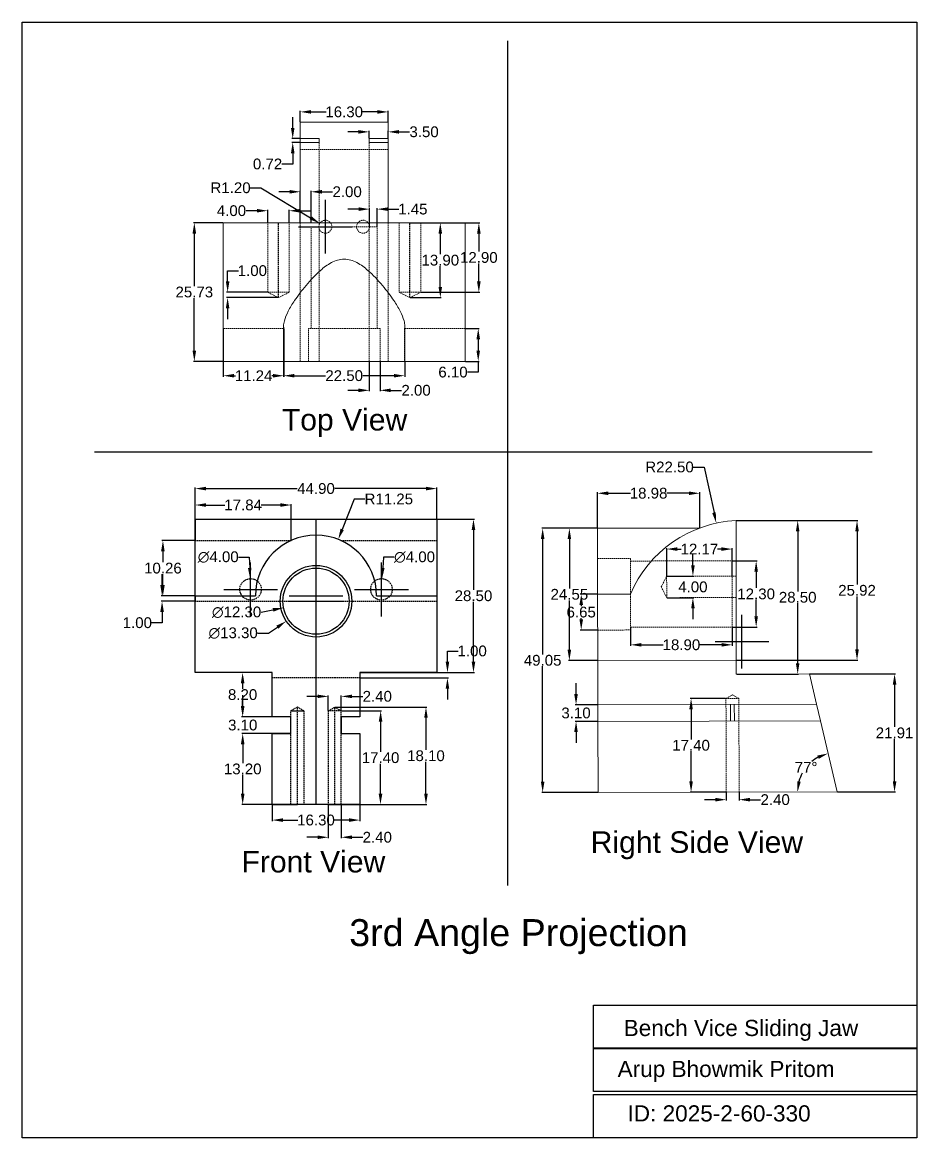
# Model space of a CAD drawing. Header units: inches. Extents: x 30 to 196, y 61 to 268.
import ezdxf

# ---------------------------------------------------------------- set-up
doc = ezdxf.new("R2010")
doc.units = ezdxf.units.IN
doc.header["$MEASUREMENT"] = 0
doc.linetypes.add('DASHED2', pattern=[0.375, 0.25, -0.125])
doc.layers.get('0').update_dxf_attribs({"lineweight": 25})
doc.layers.get('Defpoints').update_dxf_attribs({"lineweight": 25})
doc.layers.add('shade', color=7, linetype='Continuous', lineweight=25, transparency=0.7)
doc.styles.add('Annotative', font='arial.ttf')
doc.dimstyles.new('Medium', dxfattribs={"dimtxt": 2, "dimasz": 2, "dimexe": 0.18, "dimexo": 0.0625, "dimgap": 0.09, "dimtad": 0, "dimtih": 1, "dimtoh": 1, "dimzin": 0, "dimdsep": 46, "dimtxsty": 'Annotative', "dimcen": 5, "dimclrd": 4, "dimclre": 4, "dimclrt": 256, "dimadec": 0, "dimazin": 0, "dimtfac": 1, "dimtofl": 0, "dimtmove": 0, "dimatfit": 3, "dimfxl": 1, "dimtolj": 1, "dimtzin": 0, "dimarcsym": 0})

# ---------------------------------------------------------------- blocks, each defined once
blk = doc.blocks.new('*D3')
at = {"color": 4, "lineweight": -2, "transparency": 16777216}
for p, q in [((76.77, 123.09), (76.77, 120.08)), ((93.07, 123.09), (93.07, 120.08)), ((78.77, 120.26), (81.56, 120.26)), ((91.07, 120.26), (88.29, 120.26))]:
    blk.add_line(p, q, dxfattribs=at)
at = {"color": 4, "transparency": 16777216}
for points in [[(78.77, 120.6), (78.77, 119.93), (76.77, 120.26)], [(91.07, 120.6), (91.07, 119.93), (93.07, 120.26)]]:
    blk.add_solid(points, dxfattribs=at)
at = {"layer": 'Defpoints', "color": 0, "transparency": 16777216}
for p in [(76.77, 123.15), (93.07, 123.15), (93.07, 120.26)]:
    blk.add_point(p, dxfattribs=at)
at = {"transparency": 16777216, "insert": (84.92, 120.26), "char_height": 2, "attachment_point": 5, "style": 'Annotative'}
blk.add_mtext('\\A1;16.30', dxfattribs=at)
blk = doc.blocks.new('*D4')
at = {"color": 4, "lineweight": -2, "transparency": 16777216}
for p, q in [((87.2, 123.09), (87.2, 116.89)), ((89.6, 123.09), (89.6, 116.89)), ((85.2, 117.07), (83.2, 117.07)), ((91.6, 117.07), (93.6, 117.07))]:
    blk.add_line(p, q, dxfattribs=at)
at = {"color": 4, "transparency": 16777216}
for points in [[(85.2, 117.41), (85.2, 116.74), (87.2, 117.07)], [(91.6, 117.41), (91.6, 116.74), (89.6, 117.07)]]:
    blk.add_solid(points, dxfattribs=at)
at = {"layer": 'Defpoints', "color": 0, "transparency": 16777216}
for p in [(87.2, 123.15), (89.6, 123.15), (89.6, 117.07)]:
    blk.add_point(p, dxfattribs=at)
at = {"transparency": 16777216, "insert": (96.3, 117.07), "char_height": 2, "attachment_point": 5, "style": 'Annotative'}
blk.add_mtext('\\A1;2.40', dxfattribs=at)
blk = doc.blocks.new('*D5')
at = {"color": 4, "lineweight": -2, "transparency": 16777216}
for p, q in [((76.71, 136.35), (71.13, 136.35)), ((71.31, 134.35), (71.31, 130.86)), ((71.31, 125.15), (71.31, 128.64)), ((76.71, 123.15), (71.13, 123.15))]:
    blk.add_line(p, q, dxfattribs=at)
at = {"color": 4, "transparency": 16777216}
for points in [[(70.97, 134.35), (71.64, 134.35), (71.31, 136.35)], [(70.97, 125.15), (71.64, 125.15), (71.31, 123.15)]]:
    blk.add_solid(points, dxfattribs=at)
at = {"layer": 'Defpoints', "color": 0, "transparency": 16777216}
for p in [(71.31, 136.35), (76.77, 136.35), (76.77, 123.15)]:
    blk.add_point(p, dxfattribs=at)
at = {"transparency": 16777216, "insert": (71.31, 129.75), "char_height": 2, "attachment_point": 5, "style": 'Annotative'}
blk.add_mtext('\\A1;13.20', dxfattribs=at)
blk = doc.blocks.new('*D6')
at = {"color": 4, "lineweight": -2, "transparency": 16777216}
for p, q in [((71.31, 141.45), (71.31, 143.45)), ((80.21, 139.45), (71.13, 139.45)), ((80.21, 136.35), (71.13, 136.35)), ((71.31, 134.35), (71.31, 132.35))]:
    blk.add_line(p, q, dxfattribs=at)
at = {"color": 4, "transparency": 16777216}
for points in [[(70.97, 141.45), (71.64, 141.45), (71.31, 139.45)], [(70.97, 134.35), (71.64, 134.35), (71.31, 136.35)]]:
    blk.add_solid(points, dxfattribs=at)
at = {"layer": 'Defpoints', "color": 0, "transparency": 16777216}
for p in [(71.31, 139.45), (80.27, 139.45), (80.27, 136.35)]:
    blk.add_point(p, dxfattribs=at)
at = {"transparency": 16777216, "insert": (71.31, 137.9), "char_height": 2, "attachment_point": 5, "style": 'Annotative'}
blk.add_mtext('\\A1;3.10', dxfattribs=at)
blk = doc.blocks.new('*D7')
at = {"color": 4, "lineweight": -2, "transparency": 16777216}
for p, q in [((76.71, 147.65), (71.11, 147.65)), ((71.29, 145.65), (71.29, 144.66)), ((71.29, 141.45), (71.29, 142.44)), ((76.71, 139.45), (71.11, 139.45))]:
    blk.add_line(p, q, dxfattribs=at)
at = {"color": 4, "transparency": 16777216}
for points in [[(70.96, 145.65), (71.63, 145.65), (71.29, 147.65)], [(70.96, 141.45), (71.63, 141.45), (71.29, 139.45)]]:
    blk.add_solid(points, dxfattribs=at)
at = {"layer": 'Defpoints', "color": 0, "transparency": 16777216}
for p in [(71.29, 147.65), (76.77, 147.65), (76.77, 139.45)]:
    blk.add_point(p, dxfattribs=at)
at = {"transparency": 16777216, "insert": (71.29, 143.55), "char_height": 2, "attachment_point": 5, "style": 'Annotative'}
blk.add_mtext('\\A1;8.20', dxfattribs=at)
blk = doc.blocks.new('*D8')
at = {"color": 4, "lineweight": -2, "transparency": 16777216}
for p, q in [((85.2, 143.23), (83.2, 143.23)), ((87.2, 140.62), (87.2, 143.41)), ((89.6, 140.62), (89.6, 143.41)), ((91.6, 143.23), (93.6, 143.23))]:
    blk.add_line(p, q, dxfattribs=at)
at = {"color": 4, "transparency": 16777216}
for points in [[(85.2, 143.56), (85.2, 142.9), (87.2, 143.23)], [(91.6, 143.56), (91.6, 142.9), (89.6, 143.23)]]:
    blk.add_solid(points, dxfattribs=at)
at = {"layer": 'Defpoints', "color": 0, "transparency": 16777216}
for p in [(89.6, 143.23), (87.2, 140.55), (89.6, 140.55)]:
    blk.add_point(p, dxfattribs=at)
at = {"transparency": 16777216, "insert": (96.3, 143.23), "char_height": 2, "attachment_point": 5, "style": 'Annotative'}
blk.add_mtext('\\A1;2.40', dxfattribs=at)
blk = doc.blocks.new('*D9')
at = {"color": 4, "lineweight": -2, "transparency": 16777216}
for p, q in [((89.66, 140.55), (97.1, 140.54)), ((96.92, 138.54), (96.91, 132.95)), ((96.89, 125.14), (96.9, 130.73)), ((89.63, 123.15), (97.07, 123.14))]:
    blk.add_line(p, q, dxfattribs=at)
at = {"color": 4, "transparency": 16777216}
for points in [[(96.58, 138.54), (97.25, 138.54), (96.92, 140.54)], [(96.56, 125.14), (97.23, 125.14), (96.89, 123.14)]]:
    blk.add_solid(points, dxfattribs=at)
at = {"layer": 'Defpoints', "color": 0, "transparency": 16777216}
for p in [(89.6, 140.55), (96.92, 140.54), (89.57, 123.15)]:
    blk.add_point(p, dxfattribs=at)
at = {"transparency": 16777216, "insert": (96.91, 131.84), "char_height": 2, "attachment_point": 5, "style": 'Annotative'}
blk.add_mtext('\\A1;17.40', dxfattribs=at)
blk = doc.blocks.new('*D10')
at = {"color": 4, "lineweight": -2, "transparency": 16777216}
for p, q in [((88.45, 141.25), (105.52, 141.25)), ((105.34, 139.25), (105.34, 133.31)), ((105.34, 125.15), (105.34, 131.09)), ((88.45, 123.15), (105.52, 123.15))]:
    blk.add_line(p, q, dxfattribs=at)
at = {"color": 4, "transparency": 16777216}
for points in [[(105.01, 139.25), (105.67, 139.25), (105.34, 141.25)], [(105.01, 125.15), (105.67, 125.15), (105.34, 123.15)]]:
    blk.add_solid(points, dxfattribs=at)
at = {"layer": 'Defpoints', "color": 0, "transparency": 16777216}
for p in [(88.39, 141.25), (105.34, 141.25), (88.39, 123.15)]:
    blk.add_point(p, dxfattribs=at)
at = {"transparency": 16777216, "insert": (105.34, 132.2), "char_height": 2, "attachment_point": 5, "style": 'Annotative'}
blk.add_mtext('\\A1;18.10', dxfattribs=at)
blk = doc.blocks.new('*D11')
at = {"color": 4, "lineweight": -2, "transparency": 16777216}
for p, q in [((107.43, 176.15), (114.34, 176.15)), ((114.16, 174.15), (114.16, 163.01)), ((114.16, 149.65), (114.16, 160.79)), ((107.43, 147.65), (114.34, 147.65))]:
    blk.add_line(p, q, dxfattribs=at)
at = {"color": 4, "transparency": 16777216}
for points in [[(113.83, 174.15), (114.49, 174.15), (114.16, 176.15)], [(113.83, 149.65), (114.49, 149.65), (114.16, 147.65)]]:
    blk.add_solid(points, dxfattribs=at)
at = {"layer": 'Defpoints', "color": 0, "transparency": 16777216}
for p in [(107.37, 176.15), (114.16, 176.15), (107.37, 147.65)]:
    blk.add_point(p, dxfattribs=at)
at = {"transparency": 16777216, "insert": (114.16, 161.9), "char_height": 2, "attachment_point": 5, "style": 'Annotative'}
blk.add_mtext('\\A1;28.50', dxfattribs=at)
blk = doc.blocks.new('*D12')
at = {"color": 4, "lineweight": -2, "transparency": 16777216}
for p, q in [((109.33, 149.65), (109.33, 151.65)), ((109.33, 151.65), (111.33, 151.65)), ((93.13, 147.65), (109.51, 147.65)), ((93.13, 146.65), (109.51, 146.65)), ((109.33, 144.65), (109.33, 142.65))]:
    blk.add_line(p, q, dxfattribs=at)
at = {"color": 4, "transparency": 16777216}
for points in [[(109, 149.65), (109.66, 149.65), (109.33, 147.65)], [(109, 144.65), (109.66, 144.65), (109.33, 146.65)]]:
    blk.add_solid(points, dxfattribs=at)
at = {"layer": 'Defpoints', "color": 0, "transparency": 16777216}
for p in [(93.07, 147.65), (109.33, 147.65), (93.07, 146.65)]:
    blk.add_point(p, dxfattribs=at)
at = {"transparency": 16777216, "insert": (113.92, 151.65), "char_height": 2, "attachment_point": 5, "style": 'Annotative'}
blk.add_mtext('\\A1;1.00', dxfattribs=at)
blk = doc.blocks.new('*D13')
at = {"color": 4, "lineweight": -2, "transparency": 16777216}
for p, q in [((62.47, 176.22), (62.47, 181.99)), ((64.47, 181.81), (81.42, 181.81)), ((105.37, 181.81), (88.42, 181.81)), ((107.37, 176.22), (107.37, 181.99))]:
    blk.add_line(p, q, dxfattribs=at)
at = {"color": 4, "transparency": 16777216}
for points in [[(64.47, 182.14), (64.47, 181.48), (62.47, 181.81)], [(105.37, 182.14), (105.37, 181.48), (107.37, 181.81)]]:
    blk.add_solid(points, dxfattribs=at)
at = {"layer": 'Defpoints', "color": 0, "transparency": 16777216}
for p in [(107.37, 181.81), (62.47, 176.15), (107.37, 176.15)]:
    blk.add_point(p, dxfattribs=at)
at = {"transparency": 16777216, "insert": (84.92, 181.81), "char_height": 2, "attachment_point": 5, "style": 'Annotative'}
blk.add_mtext('\\A1;44.90', dxfattribs=at)
blk = doc.blocks.new('*D14')
at = {"color": 4, "lineweight": -2, "transparency": 16777216}
for p, q in [((62.47, 172.23), (62.47, 178.94)), ((64.47, 178.76), (68.02, 178.76)), ((78.31, 178.76), (74.76, 178.76)), ((80.31, 172.23), (80.31, 178.94))]:
    blk.add_line(p, q, dxfattribs=at)
at = {"color": 4, "transparency": 16777216}
for points in [[(64.47, 179.09), (64.47, 178.42), (62.47, 178.76)], [(78.31, 179.09), (78.31, 178.42), (80.31, 178.76)]]:
    blk.add_solid(points, dxfattribs=at)
at = {"layer": 'Defpoints', "color": 0, "transparency": 16777216}
for p in [(80.31, 178.76), (62.47, 172.16), (80.31, 172.16)]:
    blk.add_point(p, dxfattribs=at)
at = {"transparency": 16777216, "insert": (71.39, 178.76), "char_height": 2, "attachment_point": 5, "style": 'Annotative'}
blk.add_mtext('\\A1;17.84', dxfattribs=at)
blk = doc.blocks.new('*D15')
at = {"color": 4, "lineweight": -2, "transparency": 16777216}
for p, q in [((62.41, 172.16), (56.31, 172.16)), ((56.49, 170.16), (56.49, 168.14)), ((56.49, 163.9), (56.49, 165.92)), ((62.41, 161.9), (56.31, 161.9))]:
    blk.add_line(p, q, dxfattribs=at)
at = {"color": 4, "transparency": 16777216}
for points in [[(56.15, 170.16), (56.82, 170.16), (56.49, 172.16)], [(56.15, 163.9), (56.82, 163.9), (56.49, 161.9)]]:
    blk.add_solid(points, dxfattribs=at)
at = {"layer": 'Defpoints', "color": 0, "transparency": 16777216}
for p in [(56.49, 172.16), (62.47, 172.16), (62.47, 161.9)]:
    blk.add_point(p, dxfattribs=at)
at = {"transparency": 16777216, "insert": (56.49, 167.03), "char_height": 2, "attachment_point": 5, "style": 'Annotative'}
blk.add_mtext('\\A1;10.26', dxfattribs=at)
blk = doc.blocks.new('*D16')
at = {"color": 4, "lineweight": -2, "transparency": 16777216}
for p, q in [((56.33, 163.9), (56.33, 165.9)), ((62.41, 161.9), (56.15, 161.9)), ((62.41, 160.9), (56.15, 160.9)), ((56.33, 158.9), (56.33, 156.9)), ((56.33, 156.9), (54.33, 156.9))]:
    blk.add_line(p, q, dxfattribs=at)
at = {"color": 4, "transparency": 16777216}
for points in [[(56, 163.9), (56.67, 163.9), (56.33, 161.9)], [(56, 158.9), (56.67, 158.9), (56.33, 160.9)]]:
    blk.add_solid(points, dxfattribs=at)
at = {"layer": 'Defpoints', "color": 0, "transparency": 16777216}
for p in [(62.47, 161.9), (56.33, 160.9), (62.47, 160.9)]:
    blk.add_point(p, dxfattribs=at)
at = {"transparency": 16777216, "insert": (51.74, 156.9), "char_height": 2, "attachment_point": 5, "style": 'Annotative'}
blk.add_mtext('\\A1;1.00', dxfattribs=at)
blk = doc.blocks.new('*D17')
at = {"color": 4, "lineweight": -2, "transparency": 16777216}
for p, q in [((92.01, 179.87), (89.78, 174.23)), ((94.01, 179.87), (92.01, 179.87)), ((84.92, 156.9), (84.92, 166.9)), ((79.92, 161.9), (89.92, 161.9))]:
    blk.add_line(p, q, dxfattribs=at)
at = {"color": 4, "transparency": 16777216}
blk.add_solid([(89.47, 174.35), (90.09, 174.11), (89.05, 172.37)], dxfattribs=at)
at = {"layer": 'Defpoints', "color": 0, "transparency": 16777216}
for p in [(89.05, 172.37), (84.92, 161.9)]:
    blk.add_point(p, dxfattribs=at)
at = {"transparency": 16777216, "insert": (98.44, 179.87), "char_height": 2, "attachment_point": 5, "style": 'Annotative'}
blk.add_mtext('\\A1;R11.25', dxfattribs=at)
blk = doc.blocks.new('*D18')
at = {"color": 4, "lineweight": -2, "transparency": 16777216}
for p, q in [((84.92, 155.9), (84.92, 165.9)), ((79.92, 160.9), (89.92, 160.9)), ((74.72, 158.84), (76.93, 159.29))]:
    blk.add_line(p, q, dxfattribs=at)
at = {"color": 4, "transparency": 16777216}
blk.add_solid([(76.87, 159.62), (77, 158.96), (78.89, 159.68)], dxfattribs=at)
at = {"layer": 'Defpoints', "color": 0, "transparency": 16777216}
for p in [(90.95, 162.12), (78.89, 159.68)]:
    blk.add_point(p, dxfattribs=at)
at = {"transparency": 16777216, "insert": (70.17, 158.84), "char_height": 2, "attachment_point": 5, "style": 'Annotative'}
blk.add_mtext('\\A1;∅12.30', dxfattribs=at)
blk = doc.blocks.new('*D19')
at = {"color": 4, "lineweight": -2, "transparency": 16777216}
for p, q in [((84.92, 155.9), (84.92, 165.9)), ((79.92, 160.9), (89.92, 160.9)), ((76.08, 154.97), (77.74, 156.08)), ((74.08, 154.97), (76.08, 154.97))]:
    blk.add_line(p, q, dxfattribs=at)
at = {"color": 4, "transparency": 16777216}
blk.add_solid([(77.55, 156.36), (77.93, 155.8), (79.4, 157.2)], dxfattribs=at)
at = {"layer": 'Defpoints', "color": 0, "transparency": 16777216}
for p in [(90.44, 164.61), (79.4, 157.2)]:
    blk.add_point(p, dxfattribs=at)
at = {"transparency": 16777216, "insert": (69.53, 154.97), "char_height": 2, "attachment_point": 5, "style": 'Annotative'}
blk.add_mtext('\\A1;∅13.30', dxfattribs=at)
blk = doc.blocks.new('*D20')
at = {"color": 4, "lineweight": -2, "transparency": 16777216}
for p, q in [((97.07, 158.09), (97.07, 168.09)), ((97.44, 169.08), (97.32, 167.08)), ((99.44, 169.08), (97.44, 169.08)), ((92.07, 163.09), (102.07, 163.09))]:
    blk.add_line(p, q, dxfattribs=at)
at = {"color": 4, "transparency": 16777216}
blk.add_solid([(96.99, 167.11), (97.65, 167.06), (97.19, 165.09)], dxfattribs=at)
at = {"layer": 'Defpoints', "color": 0, "transparency": 16777216}
for p in [(97.19, 165.09), (96.94, 161.1)]:
    blk.add_point(p, dxfattribs=at)
at = {"transparency": 16777216, "insert": (103.22, 169.08), "char_height": 2, "attachment_point": 5, "style": 'Annotative'}
blk.add_mtext('\\A1;∅4.00', dxfattribs=at)
blk = doc.blocks.new('*D21')
at = {"color": 4, "lineweight": -2, "transparency": 16777216}
for p, q in [((70.53, 169.09), (72.53, 169.09)), ((72.53, 169.09), (72.61, 167.09)), ((72.78, 158.09), (72.78, 168.09)), ((67.78, 163.09), (77.78, 163.09))]:
    blk.add_line(p, q, dxfattribs=at)
at = {"color": 4, "transparency": 16777216}
blk.add_solid([(72.94, 167.1), (72.28, 167.08), (72.69, 165.09)], dxfattribs=at)
at = {"layer": 'Defpoints', "color": 0, "transparency": 16777216}
for p in [(72.69, 165.09), (72.86, 161.09)]:
    blk.add_point(p, dxfattribs=at)
at = {"transparency": 16777216, "insert": (66.76, 169.09), "char_height": 2, "attachment_point": 5, "style": 'Annotative'}
blk.add_mtext('\\A1;∅4.00', dxfattribs=at)
blk = doc.blocks.new('*D22')
at = {"color": 4, "lineweight": -2, "transparency": 16777216}
for p, q in [((72.69, 237.65), (74.69, 237.65)), ((74.69, 237.65), (83.92, 232.08)), ((86.66, 225.43), (86.66, 235.43)), ((81.66, 230.43), (91.66, 230.43))]:
    blk.add_line(p, q, dxfattribs=at)
at = {"color": 4, "transparency": 16777216}
blk.add_solid([(84.09, 232.37), (83.74, 231.8), (85.63, 231.05)], dxfattribs=at)
at = {"layer": 'Defpoints', "color": 0, "transparency": 16777216}
for p in [(85.63, 231.05), (86.66, 230.43)]:
    blk.add_point(p, dxfattribs=at)
at = {"transparency": 16777216, "insert": (69.05, 237.65), "char_height": 2, "attachment_point": 5, "style": 'Annotative'}
blk.add_mtext('\\A1;R1.20', dxfattribs=at)
blk = doc.blocks.new('*D25')
at = {"color": 4, "lineweight": -2, "transparency": 16777216}
for p, q in [((137.19, 174.51), (137.19, 181.12)), ((139.19, 180.94), (143.31, 180.94)), ((154.17, 180.94), (150.05, 180.94)), ((156.17, 174.54), (156.17, 181.12))]:
    blk.add_line(p, q, dxfattribs=at)
at = {"color": 4, "transparency": 16777216}
for points in [[(139.19, 181.27), (139.19, 180.6), (137.19, 180.94)], [(154.17, 181.27), (154.17, 180.6), (156.17, 180.94)]]:
    blk.add_solid(points, dxfattribs=at)
at = {"layer": 'Defpoints', "color": 0, "transparency": 16777216}
for p in [(156.17, 180.94), (137.19, 174.44), (156.17, 174.48)]:
    blk.add_point(p, dxfattribs=at)
at = {"transparency": 16777216, "insert": (146.68, 180.94), "char_height": 2, "attachment_point": 5, "style": 'Annotative'}
blk.add_mtext('\\A1;18.98', dxfattribs=at)
blk = doc.blocks.new('*D26')
at = {"color": 4, "lineweight": -2, "transparency": 16777216}
for p, q in [((162.98, 175.87), (174.55, 175.87)), ((174.37, 173.87), (174.37, 162.73)), ((174.37, 149.37), (174.37, 160.51)), ((163.04, 147.37), (174.55, 147.37))]:
    blk.add_line(p, q, dxfattribs=at)
at = {"color": 4, "transparency": 16777216}
for points in [[(174.04, 173.87), (174.7, 173.87), (174.37, 175.87)], [(174.04, 149.37), (174.7, 149.37), (174.37, 147.37)]]:
    blk.add_solid(points, dxfattribs=at)
at = {"layer": 'Defpoints', "color": 0, "transparency": 16777216}
for p in [(162.92, 175.87), (162.97, 147.37), (174.37, 147.37)]:
    blk.add_point(p, dxfattribs=at)
at = {"transparency": 16777216, "insert": (174.37, 161.62), "char_height": 2, "attachment_point": 5, "style": 'Annotative'}
blk.add_mtext('\\A1;28.50', dxfattribs=at)
blk = doc.blocks.new('*D27')
at = {"color": 4, "lineweight": -2, "transparency": 16777216}
for p, q in [((162.98, 175.87), (185.57, 175.87)), ((185.39, 173.87), (185.39, 164.02)), ((185.39, 151.94), (185.39, 161.8)), ((163.03, 149.94), (185.57, 149.94))]:
    blk.add_line(p, q, dxfattribs=at)
at = {"color": 4, "transparency": 16777216}
for points in [[(185.06, 173.87), (185.72, 173.87), (185.39, 175.87)], [(185.06, 151.94), (185.72, 151.94), (185.39, 149.94)]]:
    blk.add_solid(points, dxfattribs=at)
at = {"layer": 'Defpoints', "color": 0, "transparency": 16777216}
for p in [(162.92, 175.87), (185.39, 175.87), (162.97, 149.94)]:
    blk.add_point(p, dxfattribs=at)
at = {"transparency": 16777216, "insert": (185.39, 162.91), "char_height": 2, "attachment_point": 5, "style": 'Annotative'}
blk.add_mtext('\\A1;25.92', dxfattribs=at)
blk = doc.blocks.new('*D28')
at = {"color": 4, "lineweight": -2, "transparency": 16777216}
for p, q in [((176.65, 147.4), (192.54, 147.4)), ((192.36, 145.4), (192.36, 137.55)), ((192.36, 127.48), (192.36, 135.33)), ((181.75, 125.48), (192.54, 125.48))]:
    blk.add_line(p, q, dxfattribs=at)
at = {"color": 4, "transparency": 16777216}
for points in [[(192.03, 145.4), (192.7, 145.4), (192.36, 147.4)], [(192.03, 127.48), (192.7, 127.48), (192.36, 125.48)]]:
    blk.add_solid(points, dxfattribs=at)
at = {"layer": 'Defpoints', "color": 0, "transparency": 16777216}
for p in [(176.58, 147.4), (181.69, 125.48), (192.36, 125.48)]:
    blk.add_point(p, dxfattribs=at)
at = {"transparency": 16777216, "insert": (192.36, 136.44), "char_height": 2, "attachment_point": 5, "style": 'Annotative'}
blk.add_mtext('\\A1;21.91', dxfattribs=at)
blk = doc.blocks.new('*D29')
at = {"color": 4, "lineweight": -2, "transparency": 16777216}
for p, q in [((137.13, 174.44), (126.83, 174.44)), ((127.01, 172.44), (127.01, 151.03)), ((127.01, 127.39), (127.01, 148.81)), ((137.23, 125.39), (126.83, 125.39))]:
    blk.add_line(p, q, dxfattribs=at)
at = {"color": 4, "transparency": 16777216}
for points in [[(126.68, 172.44), (127.34, 172.44), (127.01, 174.44)], [(126.68, 127.39), (127.34, 127.39), (127.01, 125.39)]]:
    blk.add_solid(points, dxfattribs=at)
at = {"layer": 'Defpoints', "color": 0, "transparency": 16777216}
for p in [(137.19, 174.44), (127.01, 125.39), (137.29, 125.39)]:
    blk.add_point(p, dxfattribs=at)
at = {"transparency": 16777216, "insert": (127.01, 149.92), "char_height": 2, "attachment_point": 5, "style": 'Annotative'}
blk.add_mtext('\\A1;49.05', dxfattribs=at)
blk = doc.blocks.new('*D30')
at = {"color": 4, "lineweight": -2, "transparency": 16777216}
for p, q in [((133.21, 143.69), (133.21, 145.69)), ((137.19, 141.69), (133.03, 141.69)), ((137.2, 138.59), (133.03, 138.59)), ((133.21, 136.59), (133.21, 134.59))]:
    blk.add_line(p, q, dxfattribs=at)
at = {"color": 4, "transparency": 16777216}
for points in [[(132.87, 143.69), (133.54, 143.69), (133.21, 141.69)], [(132.87, 136.59), (133.54, 136.59), (133.21, 138.59)]]:
    blk.add_solid(points, dxfattribs=at)
at = {"layer": 'Defpoints', "color": 0, "transparency": 16777216}
for p in [(137.26, 141.69), (133.21, 138.59), (137.26, 138.59)]:
    blk.add_point(p, dxfattribs=at)
at = {"transparency": 16777216, "insert": (133.21, 140.14), "char_height": 2, "attachment_point": 5, "style": 'Annotative'}
blk.add_mtext('\\A1;3.10', dxfattribs=at)
blk = doc.blocks.new('*D31')
at = {"color": 4, "lineweight": -2, "transparency": 16777216}
for p, q in [((137.13, 174.44), (131.79, 174.44)), ((131.97, 172.44), (131.97, 163.28)), ((131.97, 151.89), (131.97, 161.06)), ((137.18, 149.89), (131.79, 149.89))]:
    blk.add_line(p, q, dxfattribs=at)
at = {"color": 4, "transparency": 16777216}
for points in [[(131.64, 172.44), (132.3, 172.44), (131.97, 174.44)], [(131.64, 151.89), (132.3, 151.89), (131.97, 149.89)]]:
    blk.add_solid(points, dxfattribs=at)
at = {"layer": 'Defpoints', "color": 0, "transparency": 16777216}
for p in [(131.97, 174.44), (137.19, 174.44), (137.24, 149.89)]:
    blk.add_point(p, dxfattribs=at)
at = {"transparency": 16777216, "insert": (131.97, 162.17), "char_height": 2, "attachment_point": 5, "style": 'Annotative'}
blk.add_mtext('\\A1;24.55', dxfattribs=at)
blk = doc.blocks.new('*D32')
at = {"color": 4, "lineweight": -2, "transparency": 16777216}
for p, q in [((137.15, 162.19), (133.99, 162.19)), ((134.17, 160.19), (134.17, 159.98)), ((134.17, 157.54), (134.17, 157.76)), ((137.17, 155.54), (133.99, 155.54))]:
    blk.add_line(p, q, dxfattribs=at)
at = {"color": 4, "transparency": 16777216}
for points in [[(133.84, 160.19), (134.51, 160.19), (134.17, 162.19)], [(133.84, 157.54), (134.51, 157.54), (134.17, 155.54)]]:
    blk.add_solid(points, dxfattribs=at)
at = {"layer": 'Defpoints', "color": 0, "transparency": 16777216}
for p in [(137.22, 162.19), (134.17, 155.54), (137.23, 155.54)]:
    blk.add_point(p, dxfattribs=at)
at = {"transparency": 16777216, "insert": (134.17, 158.87), "char_height": 2, "attachment_point": 5, "style": 'Annotative'}
blk.add_mtext('\\A1;6.65', dxfattribs=at)
blk = doc.blocks.new('*D33')
at = {"color": 4, "lineweight": -2, "transparency": 16777216}
for p, q in [((162.27, 168.39), (166.84, 168.39)), ((166.66, 166.39), (166.66, 163.36)), ((166.66, 158.09), (166.66, 161.13)), ((162.29, 156.09), (166.84, 156.09))]:
    blk.add_line(p, q, dxfattribs=at)
at = {"color": 4, "transparency": 16777216}
for points in [[(166.33, 166.39), (166.99, 166.39), (166.66, 168.39)], [(166.33, 158.09), (166.99, 158.09), (166.66, 156.09)]]:
    blk.add_solid(points, dxfattribs=at)
at = {"layer": 'Defpoints', "color": 0, "transparency": 16777216}
for p in [(162.2, 168.39), (162.23, 156.09), (166.66, 156.09)]:
    blk.add_point(p, dxfattribs=at)
at = {"transparency": 16777216, "insert": (166.66, 162.24), "char_height": 2, "attachment_point": 5, "style": 'Annotative'}
blk.add_mtext('\\A1;12.30', dxfattribs=at)
blk = doc.blocks.new('*D34')
at = {"color": 4, "lineweight": -2, "transparency": 16777216}
for p, q in [((154.91, 167.55), (154.91, 169.55)), ((150.1, 165.55), (155.09, 165.55)), ((150.11, 161.55), (155.09, 161.55)), ((154.91, 159.55), (154.91, 157.55))]:
    blk.add_line(p, q, dxfattribs=at)
at = {"color": 4, "transparency": 16777216}
for points in [[(154.58, 167.55), (155.25, 167.55), (154.91, 165.55)], [(154.58, 159.55), (155.25, 159.55), (154.91, 161.55)]]:
    blk.add_solid(points, dxfattribs=at)
at = {"layer": 'Defpoints', "color": 0, "transparency": 16777216}
for p in [(150.04, 165.55), (150.05, 161.55), (154.91, 161.55)]:
    blk.add_point(p, dxfattribs=at)
at = {"transparency": 16777216, "insert": (154.91, 163.55), "char_height": 2, "attachment_point": 5, "style": 'Annotative'}
blk.add_mtext('\\A1;4.00', dxfattribs=at)
blk = doc.blocks.new('*D35')
at = {"color": 4, "lineweight": -2, "transparency": 16777216}
for p, q in [((150.04, 165.61), (150.04, 170.76)), ((152.04, 170.58), (152.75, 170.58)), ((160.21, 170.58), (159.49, 170.58)), ((162.21, 165.64), (162.21, 170.76))]:
    blk.add_line(p, q, dxfattribs=at)
at = {"color": 4, "transparency": 16777216}
for points in [[(152.04, 170.91), (152.04, 170.24), (150.04, 170.58)], [(160.21, 170.91), (160.21, 170.24), (162.21, 170.58)]]:
    blk.add_solid(points, dxfattribs=at)
at = {"layer": 'Defpoints', "color": 0, "transparency": 16777216}
for p in [(162.21, 170.58), (150.04, 165.55), (162.21, 165.58)]:
    blk.add_point(p, dxfattribs=at)
at = {"transparency": 16777216, "insert": (156.12, 170.58), "char_height": 2, "attachment_point": 5, "style": 'Annotative'}
blk.add_mtext('\\A1;12.17', dxfattribs=at)
blk = doc.blocks.new('*D36')
at = {"color": 4, "lineweight": -2, "transparency": 16777216}
for p, q in [((143.33, 155.99), (143.33, 152.62)), ((162.23, 156.03), (162.23, 152.62)), ((145.33, 152.8), (149.41, 152.8)), ((160.23, 152.8), (156.14, 152.8))]:
    blk.add_line(p, q, dxfattribs=at)
at = {"color": 4, "transparency": 16777216}
for points in [[(145.33, 153.13), (145.33, 152.47), (143.33, 152.8)], [(160.23, 153.13), (160.23, 152.47), (162.23, 152.8)]]:
    blk.add_solid(points, dxfattribs=at)
at = {"layer": 'Defpoints', "color": 0, "transparency": 16777216}
for p in [(143.33, 156.06), (162.23, 156.09), (162.23, 152.8)]:
    blk.add_point(p, dxfattribs=at)
at = {"transparency": 16777216, "insert": (152.78, 152.8), "char_height": 2, "attachment_point": 5, "style": 'Annotative'}
blk.add_mtext('\\A1;18.90', dxfattribs=at)
blk = doc.blocks.new('*D37')
at = {"color": 4, "lineweight": -2, "transparency": 16777216}
for p, q in [((161.09, 125.38), (161.09, 123.87)), ((163.49, 125.38), (163.49, 123.87)), ((159.09, 124.05), (157.09, 124.05)), ((165.49, 124.05), (167.49, 124.05))]:
    blk.add_line(p, q, dxfattribs=at)
at = {"color": 4, "transparency": 16777216}
for points in [[(159.09, 124.39), (159.09, 123.72), (161.09, 124.05)], [(165.49, 124.39), (165.49, 123.72), (163.49, 124.05)]]:
    blk.add_solid(points, dxfattribs=at)
at = {"layer": 'Defpoints', "color": 0, "transparency": 16777216}
for p in [(161.09, 125.44), (163.49, 125.45), (163.49, 124.05)]:
    blk.add_point(p, dxfattribs=at)
at = {"transparency": 16777216, "insert": (170.19, 124.05), "char_height": 2, "attachment_point": 5, "style": 'Annotative'}
blk.add_mtext('\\A1;2.40', dxfattribs=at)
blk = doc.blocks.new('*D38')
at = {"color": 4, "lineweight": -2, "transparency": 16777216}
for p, q in [((160.99, 142.84), (154.39, 142.84)), ((154.57, 140.84), (154.57, 135.25)), ((154.57, 127.44), (154.57, 133.03)), ((161.03, 125.44), (154.39, 125.44))]:
    blk.add_line(p, q, dxfattribs=at)
at = {"color": 4, "transparency": 16777216}
for points in [[(154.24, 140.84), (154.9, 140.84), (154.57, 142.84)], [(154.24, 127.44), (154.9, 127.44), (154.57, 125.44)]]:
    blk.add_solid(points, dxfattribs=at)
at = {"layer": 'Defpoints', "color": 0, "transparency": 16777216}
for p in [(161.05, 142.84), (154.57, 125.44), (161.09, 125.44)]:
    blk.add_point(p, dxfattribs=at)
at = {"transparency": 16777216, "insert": (154.57, 134.14), "char_height": 2, "attachment_point": 5, "style": 'Annotative'}
blk.add_mtext('\\A1;17.40', dxfattribs=at)
blk = doc.blocks.new('*D39')
at = {"color": 4, "lineweight": -2, "transparency": 16777216}
for start, end in [(118.7513, 129.7159), (151.7921, 164.478)]:
    blk.add_arc((181.69, 125.48), 7.35, start, end, dxfattribs=at)
at = {"color": 4, "transparency": 16777216}
for points in [[(178.03, 132.24), (178.27, 131.62), (180.02, 132.64)], [(174.94, 127.4), (174.28, 127.49), (174.34, 125.47)]]:
    blk.add_solid(points, dxfattribs=at)
at = {"layer": 'Defpoints', "color": 0, "transparency": 16777216}
for p in [(178.62, 138.68), (177.08, 131.21), (137.29, 125.39), (181.69, 125.48), (181.69, 125.48)]:
    blk.add_point(p, dxfattribs=at)
at = {"transparency": 16777216, "insert": (175.93, 130.05), "char_height": 2, "attachment_point": 5, "style": 'Annotative'}
blk.add_mtext('\\A1;77°', dxfattribs=at)
blk = doc.blocks.new('*D40')
at = {"color": 4, "lineweight": -2, "transparency": 16777216}
for p, q in [((154.99, 185.81), (156.99, 185.81)), ((156.99, 185.81), (158.83, 177.34)), ((164.02, 148.4), (164.02, 158.4)), ((159.02, 153.4), (169.02, 153.4))]:
    blk.add_line(p, q, dxfattribs=at)
at = {"color": 4, "transparency": 16777216}
blk.add_solid([(159.15, 177.41), (158.5, 177.27), (159.25, 175.38)], dxfattribs=at)
at = {"layer": 'Defpoints', "color": 0, "transparency": 16777216}
for p in [(159.25, 175.38), (164.02, 153.4)]:
    blk.add_point(p, dxfattribs=at)
at = {"transparency": 16777216, "insert": (150.57, 185.81), "char_height": 2, "attachment_point": 5, "style": 'Annotative'}
blk.add_mtext('\\A1;R22.50', dxfattribs=at)

msp = doc.modelspace()

# ---------------------------------------------------------------- linework, layer by layer
for p, q in [((120.565, 108.139), (120.565, 264.914)), ((43.776, 188.613), (188.206, 188.613)), ((62.472, 176.153), (107.372, 176.153)), ((62.472, 147.653), (62.472, 176.153)), ((107.372, 176.153), (107.372, 147.653)), ((62.472, 161.903), (73.672, 161.903)), ((96.172, 161.903), (107.372, 161.903)), ((76.772, 147.653), (62.472, 147.653)), ((76.772, 139.453), (76.772, 147.653)), ((107.372, 147.653), (93.072, 147.653)), ((93.072, 147.653), (93.072, 139.453)), ((80.272, 139.453), (76.772, 139.453)), ((80.272, 136.353), (80.272, 139.453)), ((93.072, 139.453), (89.572, 139.453)), ((89.572, 139.453), (89.572, 136.353)), ((76.772, 123.153), (76.772, 136.353)), ((76.772, 136.353), (80.272, 136.353)), ((89.572, 136.353), (93.072, 136.353)), ((93.072, 136.353), (93.072, 123.153)), ((93.072, 123.153), (76.772, 123.153))]:
    msp.add_line(p, q)
at = {"color": 4}
for p, q in [((80.597, 248.782), (80.597, 250.782)), ((82.005, 249.892), (82.005, 251.923)), ((84.005, 251.743), (86.788, 251.743)), ((96.305, 251.743), (93.522, 251.743)), ((98.305, 249.892), (98.305, 251.923)), ((81.943, 246.782), (80.417, 246.782)), ((92.805, 248.04), (90.805, 248.04)), ((94.805, 246.845), (94.805, 248.22)), ((98.305, 246.845), (98.305, 248.22)), ((100.305, 248.04), (102.305, 248.04)), ((81.943, 246.067), (80.417, 246.067)), ((80.597, 244.067), (80.597, 242.067)), ((80.597, 242.067), (78.597, 242.067)), ((80.005, 236.915), (78.005, 236.915)), ((82.005, 231.221), (82.005, 237.095)), ((84.005, 231.221), (84.005, 237.095)), ((86.005, 236.915), (88.005, 236.915)), ((73.945, 233.395), (71.945, 233.395)), ((75.945, 231.221), (75.945, 233.575)), ((79.945, 231.221), (79.945, 233.575)), ((81.945, 233.395), (83.945, 233.395)), ((92.855, 233.69), (90.855, 233.69)), ((94.855, 230.492), (94.855, 233.87)), ((96.305, 230.492), (96.305, 233.87)), ((98.305, 233.69), (100.305, 233.69)), ((67.643, 231.158), (62.144, 231.158)), ((102.428, 231.158), (108.184, 231.158)), ((104.428, 231.158), (115.34, 231.158)), ((62.324, 229.158), (62.324, 219.406)), ((108.004, 229.158), (108.004, 225.32)), ((115.16, 229.158), (115.16, 225.82)), ((68.509, 220.258), (68.509, 222.258)), ((68.509, 222.258), (70.509, 222.258)), ((108.004, 219.258), (108.004, 223.097)), ((115.16, 220.258), (115.16, 223.597)), ((75.883, 218.258), (68.329, 218.258)), ((104.428, 218.258), (115.34, 218.258)), ((62.324, 207.43), (62.324, 217.182)), ((77.883, 217.258), (68.329, 217.258)), ((102.428, 217.258), (108.184, 217.258)), ((68.509, 215.258), (68.509, 213.258)), ((67.705, 211.467), (67.705, 202.58)), ((78.95, 211.467), (78.95, 202.58)), ((112.668, 211.53), (115.225, 211.53)), ((115.045, 209.53), (115.045, 207.43)), ((67.643, 205.43), (62.144, 205.43)), ((78.905, 205.367), (78.905, 202.584)), ((94.805, 205.367), (94.805, 199.869)), ((96.805, 205.367), (96.805, 199.869)), ((101.405, 205.367), (101.405, 202.584)), ((112.668, 205.43), (115.225, 205.43)), ((115.045, 205.43), (115.045, 203.43)), ((115.045, 203.43), (113.045, 203.43)), ((69.705, 202.76), (69.961, 202.76)), ((76.95, 202.76), (76.694, 202.76)), ((80.905, 202.764), (86.677, 202.764)), ((99.405, 202.764), (93.633, 202.764)), ((92.805, 200.049), (90.805, 200.049)), ((98.805, 200.049), (100.805, 200.049))]:
    msp.add_line(p, q, dxfattribs=at)
at = {"color": 0, "linetype": 'Continuous', "lineweight": 0}
for p, q in [((82.005, 249.83), (82.005, 246.782)), ((98.305, 249.83), (82.005, 249.83)), ((98.305, 246.782), (98.305, 249.83)), ((82.005, 246.782), (85.505, 246.782)), ((82.005, 246.067), (82.005, 246.782)), ((85.505, 246.782), (85.505, 246.067)), ((94.805, 246.067), (94.805, 246.782)), ((94.805, 246.782), (98.305, 246.782)), ((98.305, 246.067), (98.305, 246.782)), ((85.505, 246.067), (82.005, 246.067)), ((82.005, 246.067), (82.005, 244.768)), ((82.005, 244.768), (82.005, 231.158)), ((98.305, 246.067), (94.805, 246.067)), ((98.305, 244.768), (98.305, 246.067)), ((98.305, 231.158), (98.305, 244.768)), ((112.605, 231.158), (67.705, 231.158)), ((67.705, 231.158), (67.705, 211.53)), ((112.605, 211.53), (112.605, 231.158)), ((67.705, 205.43), (67.705, 211.53)), ((78.905, 205.43), (78.905, 211.987)), ((101.405, 205.43), (101.405, 211.987)), ((112.605, 211.53), (112.605, 205.43)), ((78.905, 205.43), (67.705, 205.43)), ((78.905, 205.43), (101.405, 205.43)), ((112.605, 205.43), (101.405, 205.43)), ((137.191, 174.443), (156.169, 174.481)), ((137.191, 174.443), (137.215, 162.193)), ((162.969, 149.945), (162.917, 175.868)), ((143.315, 162.206), (137.215, 162.193)), ((137.215, 162.193), (137.24, 149.893)), ((137.24, 149.893), (162.969, 149.945)), ((137.256, 141.693), (137.24, 149.893)), ((162.969, 149.945), (162.974, 147.368)), ((162.974, 147.368), (176.584, 147.395)), ((176.584, 147.395), (177.893, 141.775)), ((137.256, 141.693), (177.893, 141.775)), ((137.263, 138.593), (137.256, 141.693)), ((161.92, 138.643), (161.914, 141.743)), ((162.599, 141.744), (162.605, 138.644)), ((177.893, 141.775), (178.615, 138.676)), ((137.263, 138.593), (178.615, 138.676)), ((137.289, 125.393), (137.263, 138.593)), ((178.615, 138.676), (181.689, 125.482)), ((181.689, 125.482), (137.289, 125.393))]:
    msp.add_line(p, q, dxfattribs=at)
at = {"linetype": 'DASHED2', "lineweight": 0}
for p, q in [((78.905, 211.53), (67.705, 211.53)), ((78.95, 211.53), (78.905, 211.53)), ((78.95, 205.43), (78.95, 211.53)), ((101.361, 211.53), (101.361, 205.43)), ((101.405, 211.53), (101.361, 211.53)), ((112.605, 211.53), (101.405, 211.53))]:
    msp.add_line(p, q, dxfattribs=at)
for points in [[(30.379, 268.378), (196.47, 268.378), (196.47, 61.296), (30.379, 61.296)], [(196.47, 77.91), (136.47, 77.91), (136.47, 85.91), (196.47, 85.91)], [(196.47, 69.858), (136.47, 69.858), (136.47, 77.858), (196.47, 77.858)], [(196.47, 61.296), (136.47, 61.296), (136.47, 69.296), (196.47, 69.296)]]:
    msp.add_lwpolyline(points, close=True)
for radius in [6.65, 6.15]:
    msp.add_circle((84.922, 160.903), radius)
at = {"color": 0, "linetype": 'Continuous', "lineweight": 0}
msp.add_arc((164.019, 153.395), 22.5, 92.80732, 156.9475, dxfattribs=at)
msp.add_arc((84.922, 161.903), 11.25, 0, 180)
msp.add_open_spline([(78.905, 211.987), (78.905, 212.282), (78.954, 212.606), (79.19, 213.497), (79.44, 214.101), (80.093, 215.375), (80.496, 216.044), (81.226, 217.141), (81.551, 217.602), (82.264, 218.553), (82.652, 219.043), (83.475, 220.023), (83.911, 220.513), (84.815, 221.455), (85.283, 221.907), (86.053, 222.575), (86.372, 222.834), (87.049, 223.324), (87.407, 223.555), (88.154, 223.953), (88.543, 224.118), (89.34, 224.346), (89.747, 224.408), (90.563, 224.408), (90.971, 224.346), (91.768, 224.118), (92.157, 223.953), (92.903, 223.555), (93.262, 223.324), (93.938, 222.834), (94.257, 222.575), (95.028, 221.907), (95.496, 221.455), (96.399, 220.513), (96.835, 220.023), (97.658, 219.043), (98.046, 218.553), (98.759, 217.602), (99.084, 217.141), (99.814, 216.044), (100.217, 215.375), (100.87, 214.101), (101.12, 213.497), (101.356, 212.606), (101.405, 212.282), (101.405, 211.987)], degree=3, knots=[4.1400282, 4.1400282, 4.1400282, 4.1400282, 6.0983893, 6.0983893, 9.147584, 9.147584, 12.1967786, 12.1967786, 14.1873953, 14.1873953, 16.178012, 16.178012, 18.1686288, 18.1686288, 20.1592455, 20.1592455, 21.3824486, 21.3824486, 22.6056517, 22.6056517, 23.8288548, 23.8288548, 25.0520579, 25.0520579, 26.275261, 26.275261, 27.4984641, 27.4984641, 28.7216672, 28.7216672, 29.9448703, 29.9448703, 31.9354871, 31.9354871, 33.9261038, 33.9261038, 35.9167205, 35.9167205, 37.9073372, 37.9073372, 40.9565319, 40.9565319, 44.0057265, 44.0057265, 45.9640876, 45.9640876, 45.9640876, 45.9640876], dxfattribs=at)
at = {"linetype": 'DASHED2', "lineweight": 0}
for points in [[(78.95, 211.53), (78.92, 211.673), (78.905, 211.826), (78.905, 211.987)], [(101.405, 211.987), (101.405, 211.826), (101.39, 211.673), (101.361, 211.53)]]:
    msp.add_open_spline(points, degree=3, dxfattribs=at)
at = {"color": 4}
for points in [[(84.005, 252.076), (84.005, 251.41), (82.005, 251.743)], [(96.305, 252.076), (96.305, 251.41), (98.305, 251.743)], [(80.264, 248.782), (80.93, 248.782), (80.597, 246.782)], [(92.805, 248.373), (92.805, 247.707), (94.805, 248.04)], [(100.305, 248.373), (100.305, 247.707), (98.305, 248.04)], [(80.264, 244.067), (80.93, 244.067), (80.597, 246.067)], [(80.005, 237.249), (80.005, 236.582), (82.005, 236.915)], [(86.005, 237.249), (86.005, 236.582), (84.005, 236.915)], [(92.855, 234.024), (92.855, 233.357), (94.855, 233.69)], [(98.305, 234.024), (98.305, 233.357), (96.305, 233.69)], [(73.945, 233.728), (73.945, 233.062), (75.945, 233.395)], [(81.945, 233.728), (81.945, 233.062), (79.945, 233.395)], [(61.991, 229.158), (62.658, 229.158), (62.324, 231.158)], [(107.67, 229.158), (108.337, 229.158), (108.004, 231.158)], [(114.827, 229.158), (115.494, 229.158), (115.16, 231.158)], [(68.176, 220.258), (68.842, 220.258), (68.509, 218.258)], [(114.827, 220.258), (115.494, 220.258), (115.16, 218.258)], [(107.67, 219.258), (108.337, 219.258), (108.004, 217.258)], [(68.176, 215.258), (68.842, 215.258), (68.509, 217.258)], [(114.711, 209.53), (115.378, 209.53), (115.045, 211.53)], [(61.991, 207.43), (62.658, 207.43), (62.324, 205.43)], [(114.711, 207.43), (115.378, 207.43), (115.045, 205.43)], [(69.705, 203.094), (69.705, 202.427), (67.705, 202.76)], [(76.95, 203.094), (76.95, 202.427), (78.95, 202.76)], [(80.905, 203.097), (80.905, 202.43), (78.905, 202.764)], [(99.405, 203.097), (99.405, 202.43), (101.405, 202.764)], [(92.805, 200.383), (92.805, 199.716), (94.805, 200.049)], [(98.805, 200.383), (98.805, 199.716), (96.805, 200.049)]]:
    msp.add_solid(points, dxfattribs=at)
at = {"layer": 'shade', "linetype": 'DASHED2', "lineweight": 0}
for p, q in [((98.305, 244.768), (82.005, 244.768)), ((85.505, 230.773), (85.505, 246.067)), ((94.805, 230.773), (94.805, 246.067)), ((75.945, 218.258), (75.945, 231.158)), ((79.945, 218.258), (79.945, 231.158)), ((82.005, 205.43), (82.005, 231.158)), ((96.305, 230.43), (84.005, 230.43)), ((84.005, 211.53), (84.005, 230.43)), ((85.505, 205.43), (85.505, 230.087)), ((94.805, 205.43), (94.805, 230.087)), ((96.305, 211.53), (96.305, 230.43)), ((98.305, 205.43), (98.305, 231.158)), ((100.365, 231.158), (100.365, 218.258)), ((104.365, 231.158), (104.365, 218.258)), ((79.945, 218.258), (75.945, 218.258)), ((77.945, 217.258), (75.945, 218.258)), ((77.945, 217.258), (79.945, 218.258)), ((100.365, 218.258), (104.365, 218.258)), ((102.365, 217.258), (100.365, 218.258)), ((102.365, 217.258), (104.365, 218.258)), ((96.805, 211.53), (83.505, 211.53)), ((83.505, 205.43), (83.505, 211.53)), ((96.805, 205.43), (96.805, 211.53)), ((137.202, 168.843), (143.302, 168.856)), ((143.315, 162.206), (143.302, 168.856)), ((143.303, 168.356), (162.203, 168.393)), ((162.215, 162.243), (162.203, 168.393)), ((149.041, 163.55), (150.037, 165.552)), ((162.937, 165.578), (150.037, 165.552)), ((150.037, 165.552), (150.045, 161.552)), ((143.329, 155.556), (143.315, 162.206)), ((149.041, 163.55), (150.045, 161.552)), ((162.945, 161.578), (150.045, 161.552)), ((162.228, 156.093), (162.215, 162.243)), ((137.229, 155.543), (143.329, 155.556)), ((143.328, 156.056), (162.228, 156.093)), ((162.253, 143.543), (161.054, 142.841)), ((162.253, 143.543), (163.454, 142.846)), ((163.454, 142.846), (161.054, 142.841)), ((161.089, 125.441), (161.054, 142.841)), ((163.489, 125.446), (163.454, 142.846))]:
    msp.add_line(p, q, dxfattribs=at)
at = {"layer": 'shade', "linetype": 'DASHED2'}
for p, q in [((77.945, 217.258), (77.945, 231.158)), ((102.365, 217.258), (102.365, 231.158)), ((62.472, 172.163), (80.308, 172.163)), ((89.537, 172.163), (107.372, 172.163)), ((62.472, 160.903), (107.372, 160.903)), ((93.072, 146.653), (76.772, 146.653)), ((81.457, 141.253), (80.242, 140.553)), ((81.457, 123.153), (81.457, 141.253)), ((82.642, 140.553), (81.457, 141.253)), ((87.202, 140.553), (88.387, 141.253)), ((88.387, 123.153), (88.387, 141.253)), ((88.387, 141.253), (89.602, 140.553)), ((80.242, 123.153), (80.242, 140.553)), ((80.242, 140.553), (82.642, 140.553)), ((82.642, 140.553), (82.642, 123.153)), ((87.202, 140.553), (87.202, 123.153)), ((89.602, 140.553), (87.202, 140.553)), ((89.602, 123.153), (89.602, 140.553))]:
    msp.add_line(p, q, dxfattribs=at)
at = {"layer": 'shade'}
for p, q in [((62.472, 176.153), (62.472, 172.163)), ((84.922, 123.153), (84.922, 176.153)), ((62.472, 161.903), (62.472, 160.903)), ((80.242, 140.553), (82.642, 140.553)), ((80.272, 136.353), (80.272, 139.453)), ((89.572, 136.353), (89.572, 139.453)), ((76.772, 123.153), (80.242, 123.153)), ((80.272, 123.153), (79.072, 123.153)), ((80.272, 123.153), (81.472, 123.153)), ((82.642, 123.153), (80.272, 123.153)), ((87.202, 123.153), (89.572, 123.153)), ((89.572, 123.153), (88.372, 123.153))]:
    msp.add_line(p, q, dxfattribs=at)
at = {"layer": 'shade', "linetype": 'DASHED2', "lineweight": 0}
for centre in [(86.655, 230.43), (93.655, 230.43)]:
    msp.add_circle(centre, 1.2, dxfattribs=at)
at = {"layer": 'shade', "linetype": 'DASHED2'}
for centre in [(72.776, 163.093), (97.069, 163.093)]:
    msp.add_circle(centre, 2, dxfattribs=at)

# ---------------------------------------------------------------- texts
at = {"char_height": 2, "attachment_point": 5, "style": 'Annotative'}
for s, insert in [('\\A1;16.30', (90.155, 251.743)), ('\\A1;3.50', (104.989, 248.04)), ('\\A1;0.72', (75.92, 242.067)), ('\\A1;2.00', (90.706, 236.915)), ('\\A1;4.00', (69.221, 233.395)), ('\\A1;1.45', (102.906, 233.69)), ('\\A1;12.90', (115.16, 224.708)), ('\\A1;13.90', (108.004, 224.208)), ('\\A1;1.00', (73.099, 222.258)), ('\\A1;25.73', (62.324, 218.294)), ('\\A1;11.24', (73.327, 202.76)), ('\\A1;22.50', (90.155, 202.764)), ('\\A1;6.10', (110.355, 203.43)), ('\\A1;2.00', (103.506, 200.049))]:
    msp.add_mtext(s, dxfattribs=dict(at, insert=insert))
at = {"attachment_point": 1, "style": 'Annotative'}
for s, insert, char_height, width in [('Top View', (78.576, 196.592), 4, 123.06878), ('Right Side View', (135.931, 118.177), 4, 123.06878), ('Front View', (71.085, 114.541), 4, 123.06878), ('3rd Angle Projection', (91.093, 101.869), 5, 123.06878), ('Bench Vice Sliding Jaw', (142.055, 83.166), 3, 48.64904), ('Arup Bhowmik Pritom', (140.929, 75.564), 3, 48.35399), ('ID: 2025-2-60-330', (142.765, 67.307), 3, 48.35399)]:
    msp.add_mtext(s, dxfattribs=dict(at, insert=insert, char_height=char_height, width=width))

# ---------------------------------------------------------------- dimensions: what is measured, and where the dimension line sits
for center, mpoint, picture, middle in [((86.655, 230.43), (85.628, 231.05), '*D22', (69.051, 237.649)), ((164.019, 153.395), (159.252, 175.384), '*D40', (150.574, 185.808)), ((84.922, 161.903), (89.049, 172.368), '*D17', (98.435, 179.866))]:
    dim = msp.add_radius_dim(center=center, mpoint=mpoint, dimstyle='Medium')
    dim.commit()
    dim.dimension.update_dxf_attribs({"geometry": picture, "text_midpoint": middle, "dimtype": 164})
for base, p1, p2, picture, middle in [((107.372, 181.81), (62.472, 176.153), (107.372, 176.153), '*D13', (84.922, 181.81)), ((156.169, 180.937), (137.191, 174.443), (156.169, 174.481), '*D25', (146.68, 180.937)), ((80.308, 178.757), (62.472, 172.163), (80.308, 172.163), '*D14', (71.39, 178.757)), ((162.209, 170.576), (150.037, 165.552), (162.209, 165.577), '*D35', (156.123, 170.576)), ((162.228, 152.8), (143.328, 156.056), (162.228, 156.093), '*D36', (152.778, 152.8)), ((89.602, 143.23), (87.202, 140.553), (89.602, 140.553), '*D8', (96.304, 143.23)), ((163.489, 124.052), (161.089, 125.441), (163.489, 125.446), '*D37', (170.19, 124.052)), ((93.072, 120.264), (76.772, 123.153), (93.072, 123.153), '*D3', (84.922, 120.264)), ((89.602, 117.073), (87.202, 123.153), (89.602, 123.153), '*D4', (96.304, 117.073))]:
    dim = msp.add_linear_dim(base=base, p1=p1, p2=p2, dimstyle='Medium')
    dim.commit()
    dim.dimension.update_dxf_attribs({"geometry": picture, "text_midpoint": middle})
for base, p1, p2, picture, middle in [((114.161, 176.153), (107.372, 147.653), (107.372, 176.153), '*D11', (114.161, 161.903)), ((127.009, 125.393), (137.191, 174.443), (137.289, 125.393), '*D29', (127.009, 149.918)), ((131.968, 174.443), (137.24, 149.893), (137.191, 174.443), '*D31', (131.968, 162.168)), ((174.369, 147.368), (162.917, 175.868), (162.974, 147.368), '*D26', (174.369, 161.618)), ((185.389, 175.868), (162.969, 149.945), (162.917, 175.868), '*D27', (185.389, 162.907)), ((56.487, 172.163), (62.472, 161.903), (62.472, 172.163), '*D15', (56.487, 167.033)), ((154.915, 161.552), (150.037, 165.552), (150.045, 161.552), '*D34', (154.915, 163.552)), ((166.659, 156.093), (162.203, 168.393), (162.228, 156.093), '*D33', (166.659, 162.243)), ((56.334, 160.903), (62.472, 161.903), (62.472, 160.903), '*D16', (51.744, 156.903)), ((134.173, 155.543), (137.215, 162.193), (137.229, 155.543), '*D32', (134.173, 158.868)), ((109.331, 147.653), (93.072, 146.653), (93.072, 147.653), '*D12', (113.921, 151.653)), ((71.293, 147.653), (76.772, 139.453), (76.772, 147.653), '*D7', (71.293, 143.553)), ((192.364, 125.482), (176.584, 147.395), (181.689, 125.482), '*D28', (192.364, 136.439)), ((133.208, 138.593), (137.256, 141.693), (137.263, 138.593), '*D30', (133.208, 140.143)), ((71.307, 139.453), (80.272, 136.353), (80.272, 139.453), '*D6', (71.307, 137.903)), ((105.342, 141.253), (88.387, 123.153), (88.387, 141.253), '*D10', (105.342, 132.203)), ((154.57, 125.441), (161.054, 142.841), (161.089, 125.441), '*D38', (154.57, 134.141)), ((71.306, 136.353), (76.772, 123.153), (76.772, 136.353), '*D5', (71.306, 129.753))]:
    dim = msp.add_linear_dim(base=base, p1=p1, p2=p2, angle=90, dimstyle='Medium')
    dim.commit()
    dim.dimension.update_dxf_attribs({"geometry": picture, "text_midpoint": middle})
for p1, p2, picture, middle in [((72.858, 161.094), (72.693, 165.091), '*D21', (66.756, 169.087)), ((96.944, 161.096), (97.194, 165.089), '*D20', (103.215, 169.081)), ((90.444, 164.609), (79.401, 157.196), '*D19', (69.531, 154.966))]:
    dim = msp.add_diameter_dim_2p(p1=p1, p2=p2, dimstyle='Medium')
    dim.commit()
    dim.dimension.update_dxf_attribs({"geometry": picture, "text_midpoint": middle})
dim = msp.add_diameter_dim_2p(p1=(90.951, 162.12), p2=(78.894, 159.685), dimstyle='Medium')
dim.commit()
dim.dimension.update_dxf_attribs({"geometry": '*D18', "text_midpoint": (74.721, 158.842), "dimtype": 163})
dim = msp.add_aligned_dim(p1=(89.572, 123.153), p2=(89.602, 140.553), distance=-7.319, dimstyle='Medium')
dim.commit()
dim.dimension.update_dxf_attribs({"geometry": '*D9', "text_midpoint": (96.906, 131.84)})
dim = msp.add_angular_dim_2l(base=(177.084, 131.213), line1=((178.615, 138.676), (181.689, 125.482)), line2=((181.689, 125.482), (137.289, 125.393)), dimstyle='Medium', override={"dimscale": 0})
dim.commit()
dim.dimension.update_dxf_attribs({"geometry": '*D39', "text_midpoint": (175.927, 130.047)})

doc.saveas('drawing.dxf')
